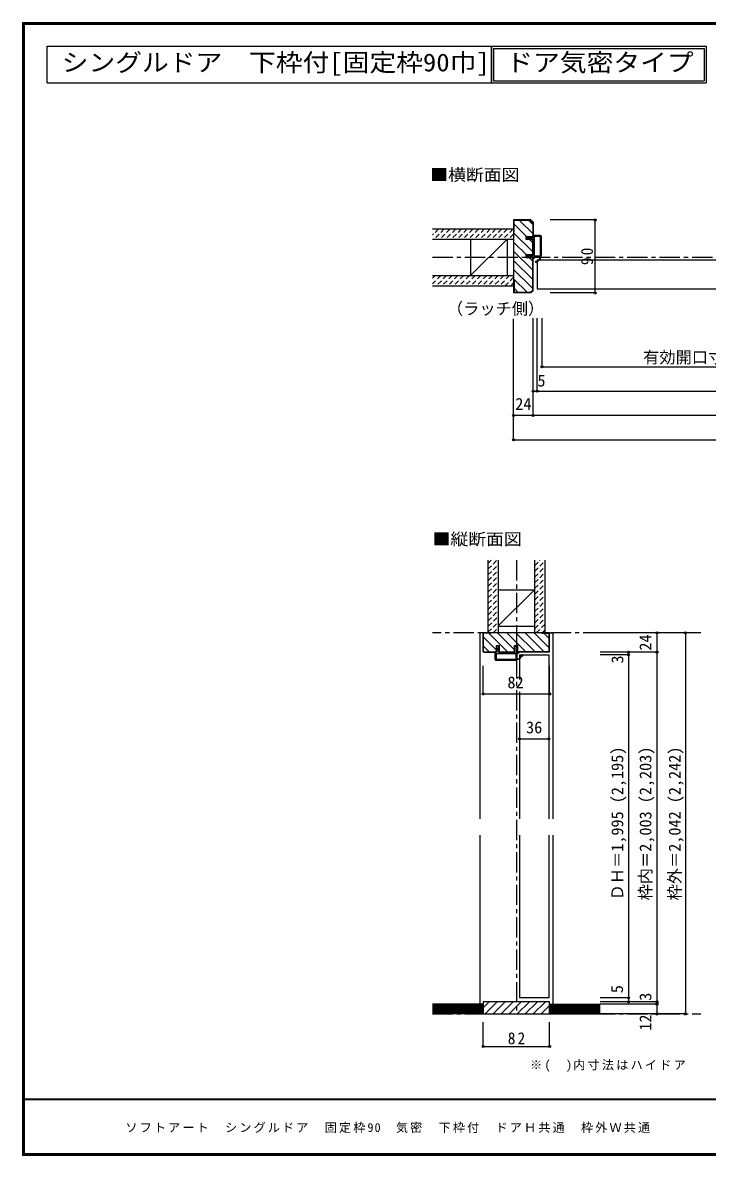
# Model space of a CAD drawing. Units: millimetres at full size, sheet at 1:5; details may follow other scales. Extents: x -973 to 977, y -718 to 696.
# Drawn here: x -973 to -129, y -701 to 696 of the extents above; entities that cross this region are included whole.
import ezdxf
from ezdxf.enums import TextEntityAlignment as Align

# ---------------------------------------------------------------- set-up
doc = ezdxf.new("R2010")
doc.units = ezdxf.units.MM
doc.header["$LTSCALE"] = 5
doc.header["$PDMODE"] = 32
doc.header["$PDSIZE"] = 2.5
doc.linetypes.add('CHAIN1', pattern=[8, 5, -1, 1, -1])
doc.linetypes.add('DASHED1', pattern=[1.8, 1.2, -0.6])
for name, color, linetype in [('0-0_補助線', 7, 'Continuous'), ('0-1_通り芯', 4, 'CHAIN1'), ('0-3_仕上げ', 2, 'Continuous'), ('0-4_枠', 3, 'Continuous'), ('0-6_扉', 6, 'Continuous'), ('0-A_文字', 3, 'Continuous'), ('0-B_寸法', 7, 'Continuous'), ('0-C_ハッチ', 4, 'DASHED1'), ('F-1_枠', 6, 'Continuous'), ('F-A_文字', 7, 'Continuous')]:
    doc.layers.add(name, color=color, linetype=linetype)
doc.styles.add('ＭＳ ゴシック', font='')
doc.styles.get('ＭＳ ゴシック').set_extended_font_data('MS Gothic')

# ---------------------------------------------------------------- blocks, each defined once
blk = doc.blocks.new('2')
at = {"layer": '0-0_補助線'}
for p, q in [((-9.846, -9.622), (-9.846, 15.078)), ((-8.846, 16.078), (0.354, 16.078)), ((-8.846, 15.878), (0.637, 15.878)), ((-8.446, 14.378), (-8.446, -8.922)), ((-8.146, 14.678), (-1.546, 14.678)), ((-1.246, 14.378), (-1.246, -8.922)), ((0.154, 11.653), (2.154, 11.653)), ((0.154, 11.653), (0.154, -8.497)), ((2.154, 10.953), (2.154, 11.653)), ((3.154, 11.653), (2.512, 10.83)), ((3.154, 11.653), (6.154, 11.653)), ((4.154, 13.753), (4.154, 13.053)), ((5.154, 13.053), (4.512, 13.876)), ((7.154, 13.053), (5.154, 13.053)), ((6.154, 10.953), (6.154, 11.653)), ((7.558, 12.258), (6.516, 10.835)), ((-1.48, -10.622), (-8.846, -10.622)), ((-1.546, -9.222), (-8.146, -9.222)), ((-1.189, -10.85), (-0.732, -12.694)), ((0.354, -12.922), (-0.441, -12.922)), ((0.154, -8.497), (2.154, -8.497)), ((4.154, -9.897), (0.154, -9.897)), ((0.154, -9.897), (0.154, -10.622)), ((0.154, -10.622), (0.645, -12.548)), ((2.154, -7.797), (2.154, -8.497)), ((3.154, -8.497), (2.512, -7.674)), ((3.154, -8.497), (6.154, -8.497)), ((4.154, -10.597), (4.154, -9.897)), ((5.154, -9.897), (4.512, -10.72)), ((7.154, -9.897), (5.154, -9.897)), ((6.154, -7.797), (6.154, -8.497)), ((7.558, -9.101), (6.516, -7.679))]:
    blk.add_line(p, q, dxfattribs=at)
for points in [[(-9.646, 15.078), (-9.646, -9.622), (-9.846, -9.622)], [(4.154, 13.053), (0.154, 13.053), (0.649, 15.723)]]:
    blk.add_lwpolyline(points, dxfattribs=at)
for centre, radius, start, end in [((-8.846, 15.078), 1, 90, 180), ((-8.846, 15.078), 0.8, 90, 180), ((-8.146, 14.378), 0.3, 90, 180), ((-1.546, 14.378), 0.3, 0, 90), ((0.354, 15.778), 0.3, 349.49875, 90), ((2.354, 10.953), 0.2, 180, 322.03043), ((4.354, 13.753), 0.2, 37.96957, 180), ((6.354, 10.953), 0.2, 180, 323.78053), ((7.154, 12.553), 0.5, 323.78053, 90), ((-8.846, -9.622), 1, 180, 270), ((-2.846, -10.72), 6, 179.06153, 259.29815), ((-8.146, -8.922), 0.3, 180, 270), ((-2.846, -10.72), 5.3, 178.93757, 259.29815), ((-1.546, -8.922), 0.3, 270, 0), ((-1.48, -10.922), 0.3, 13.9282, 90), ((-0.441, -12.622), 0.3, 193.9282, 270), ((0.354, -12.622), 0.3, 270, 14.29438), ((2.354, -7.797), 0.2, 37.96957, 180), ((4.354, -10.597), 0.2, 180, 322.03043), ((6.354, -7.797), 0.2, 36.21947, 180), ((7.154, -9.397), 0.5, 270, 36.21947), ((-3.896, -16.272), 0.35, 259.29815, 79.29815)]:
    blk.add_arc(centre, radius, start, end, dxfattribs=at)
blk.add_point((-3.896, -16.622), dxfattribs=at)

msp = doc.modelspace()

# ---------------------------------------------------------------- linework, layer by layer
at = {"layer": '0-1_通り芯'}
for p, q in [((-468, 406.5), (468, 406.5)), ((-364.643, 32.866), (-364.643, -526.5)), ((-137.286, -56.5), (-468, -56.5)), ((-468, -526.5), (-137.286, -526.5))]:
    msp.add_line(p, q, dxfattribs=at)
at = {"layer": '0-3_仕上げ'}
for p, q in [((-468, 441.5), (-368, 441.5)), ((-468, 429), (-368, 429)), ((-468, 384), (-368, 384)), ((-468, 371.5), (-368, 371.5)), ((-399.643, 32.866), (-399.643, -56.5)), ((-387.143, 32.866), (-387.143, -56.5)), ((-342.143, 32.866), (-342.143, -56.5)), ((-329.643, 32.866), (-329.643, -56.5)), ((-405.643, -514.5), (-468, -514.5)), ((-405.643, -526.5), (-405.643, -514.5)), ((-323.643, -526.5), (-323.643, -514.5)), ((-323.643, -514.5), (-261.286, -514.5)), ((-405.643, -526.5), (-468, -526.5)), ((-323.643, -526.5), (-261.286, -526.5))]:
    msp.add_line(p, q, dxfattribs=at)
at = {"layer": '0-3_仕上げ', "color": 7}
for p, q in [((-376, 429), (-421, 384)), ((-387.143, -47.928), (-342.143, -3.5)), ((-405.643, -516), (-468, -516)), ((-323.643, -516), (-261.286, -516)), ((-405.643, -517.5), (-468, -517.5)), ((-405.643, -519), (-468, -519)), ((-405.643, -520.5), (-468, -520.5)), ((-405.643, -522), (-468, -522)), ((-405.643, -523.5), (-468, -523.5)), ((-405.643, -525), (-468, -525)), ((-323.643, -517.5), (-261.286, -517.5)), ((-323.643, -519), (-261.286, -519)), ((-323.643, -520.5), (-261.286, -520.5)), ((-323.643, -522), (-261.286, -522)), ((-323.643, -523.5), (-261.286, -523.5)), ((-323.643, -525), (-261.286, -525))]:
    msp.add_line(p, q, dxfattribs=at)
at = {"layer": '0-3_仕上げ', "color": 3}
for p, q in [((-421, 429), (-421, 384)), ((-376, 429), (-376, 384)), ((-387.143, -3.5), (-342.143, -3.5)), ((-387.143, -48.5), (-342.143, -48.5))]:
    msp.add_line(p, q, dxfattribs=at)
at = {"layer": '0-4_枠'}
for p, q in [((-347.036, 452), (-367.5, 452)), ((-367.5, 437.5), (-367.5, 452)), ((-347.036, 452), (-344.5, 449.464)), ((-346.828, 452.5), (-344, 449.672)), ((-344.5, 449.464), (-344.5, 432)), ((-344, 449.672), (-344, 432)), ((-367.5, 437.5), (-368, 437.5)), ((-352.5, 428.3), (-352.5, 432)), ((-352.5, 432), (-344, 432)), ((-344, 428.3), (-352.5, 428.3)), ((-344.5, 409.7), (-344.5, 428.3)), ((-344, 409.7), (-344, 428.3)), ((-352.5, 406), (-352.5, 409.7)), ((-344, 409.7), (-352.5, 409.7)), ((-344, 406), (-352.5, 406)), ((-344.5, 365.536), (-344.5, 406)), ((-344, 365.328), (-344, 406)), ((-367.5, 377.5), (-368, 377.5)), ((-367.5, 377.5), (-367.5, 363)), ((-344.5, 365.536), (-347.036, 363)), ((-347.036, 363), (-367.5, 363)), ((-323.643, -56.5), (-405.643, -56.5)), ((-405.143, -79.586), (-405.143, -57)), ((-395.643, -57), (-405.143, -57)), ((-395.643, -57), (-395.643, -56.5)), ((-333.643, -57), (-333.643, -56.5)), ((-333.643, -57), (-324.143, -57)), ((-324.143, -79.586), (-324.143, -57)), ((-404.729, -80), (-405.143, -79.586)), ((-404.936, -80.5), (-389.143, -80.5)), ((-404.729, -80), (-389.143, -80)), ((-389.143, -72), (-385.443, -72)), ((-389.143, -80.5), (-389.143, -72)), ((-385.443, -80.5), (-385.443, -72)), ((-385.443, -80), (-366.843, -80)), ((-385.443, -80.5), (-366.843, -80.5)), ((-366.843, -80.5), (-366.843, -72)), ((-324.557, -80), (-363.143, -80)), ((-324.35, -80.5), (-363.143, -80.5)), ((-324.557, -80), (-324.143, -79.586))]:
    msp.add_line(p, q, dxfattribs=at)
at = {"layer": '0-4_枠', "color": 4}
for p, q in [((-405.643, -56.5), (-409.643, -56.5)), ((-409.643, -56.5), (-409.643, -286)), ((-323.643, -56.5), (-319.643, -56.5)), ((-319.643, -56.5), (-319.643, -286)), ((-409.643, -306), (-409.643, -514.5)), ((-319.643, -306), (-319.643, -514.5))]:
    msp.add_line(p, q, dxfattribs=at)
at = {"layer": '0-4_枠'}
for points in [[(-346.828, 452.5), (-368, 452.5), (-368, 362.5)], [(-344, 365.328), (-346.828, 362.5), (-368, 362.5)], [(-404.936, -80.5), (-405.643, -79.793), (-405.643, -56.5)], [(-324.35, -80.5), (-323.643, -79.793), (-323.643, -56.5)], [(-366.843, -72), (-363.143, -72), (-363.143, -80.5)]]:
    msp.add_lwpolyline(points, dxfattribs=at)
msp.add_lwpolyline([(-405.643, -526.5), (-323.643, -526.5), (-323.643, -511.5), (-405.643, -511.5)], close=True, dxfattribs=at)
at = {"layer": '0-6_扉'}
for p, q in [((-339, 403.5), (-339, 367.5)), ((-339, 403.5), (-8.5, 403.5)), ((-339, 367.5), (-8.5, 367.5)), ((-360.643, -83.5), (-324.643, -83.5)), ((-360.643, -83.5), (-360.643, -114.19)), ((-324.643, -83.5), (-324.643, -286)), ((-360.643, -129.422), (-360.643, -286)), ((-360.643, -306), (-360.643, -506.5)), ((-324.643, -306), (-324.643, -506.5)), ((-324.643, -506.5), (-360.643, -506.5))]:
    msp.add_line(p, q, dxfattribs=at)
at = {"layer": '0-A_文字'}
for p, q in [((-943.333, 621.667), (-943.333, 666.667)), ((-943.333, 666.667), (-395.173, 666.667)), ((-395.173, 621.667), (-395.173, 666.667)), ((-395.173, 666.667), (-395.173, 621.667)), ((-392.673, 664.167), (-133.068, 664.167)), ((-392.673, 664.167), (-392.673, 624.167)), ((-133.068, 664.167), (-133.068, 624.167)), ((-943.333, 621.667), (-395.173, 621.667)), ((-395.173, 621.667), (-130.568, 621.667)), ((-392.673, 624.167), (-133.068, 624.167))]:
    msp.add_line(p, q, dxfattribs=at)
for points in [[(-395.173, 666.667), (-395.173, 621.667), (-395.173, 666.667)], [(-395.173, 666.667), (-130.568, 666.667), (-130.568, 621.667)]]:
    msp.add_lwpolyline(points, dxfattribs=at)
at = {"layer": '0-B_寸法', "color": 4}
for p, q in [((-267.542, 452.5), (-322.768, 452.5)), ((-267.542, 362.5), (-267.542, 452.5)), ((-267.542, 362.5), (-322.768, 362.5)), ((-368, 181.5), (-368, 330.598)), ((-344, 211.5), (-344, 331.5)), ((-339, 241.5), (-339, 331.5)), ((-333, 271.5), (-333, 331.5)), ((-333, 271.5), (284.005, 271.5)), ((-344, 241.5), (344, 241.5)), ((368, 211.5), (-368, 211.5)), ((-368, 181.5), (368, 181.5)), ((-156.286, -56.5), (-261.286, -56.5)), ((-191.286, -56.5), (-191.286, -526.5)), ((-156.286, -56.5), (-156.286, -526.5)), ((-191.286, -80.5), (-261.286, -80.5)), ((-226.286, -83.5), (-261.286, -83.5)), ((-226.286, -80.5), (-226.286, -511.5)), ((-405.643, -131.922), (-405.643, -97.4)), ((-323.643, -131.922), (-323.643, -97.4)), ((-405.643, -131.922), (-323.643, -131.922)), ((-360.643, -187.382), (-324.643, -187.382)), ((-226.286, -506.5), (-261.286, -506.5)), ((-191.286, -511.5), (-261.286, -511.5)), ((-191.286, -514.5), (-261.286, -514.5)), ((-156.286, -526.5), (-261.286, -526.5)), ((-405.643, -566.5), (-405.643, -536.5)), ((-323.643, -566.5), (-323.643, -536.5)), ((-405.643, -566.5), (-323.643, -566.5))]:
    msp.add_line(p, q, dxfattribs=at)
at = {"layer": '0-B_寸法'}
for p in [(-267.542, 452.5), (-267.542, 362.5), (-333, 271.5), (-344, 241.5), (-339, 241.5), (-368, 211.5), (-344, 211.5), (-368, 181.5), (-191.286, -56.5), (-156.286, -56.5), (-226.286, -80.5), (-226.286, -83.5), (-191.286, -80.5), (-405.643, -131.922), (-323.643, -131.922), (-360.643, -187.382), (-324.643, -187.382), (-226.286, -506.5), (-226.286, -511.5), (-191.286, -511.5), (-191.286, -514.5), (-191.286, -526.5), (-156.286, -526.5), (-405.643, -566.5), (-323.643, -566.5)]:
    msp.add_point(p, dxfattribs=at)
at = {"layer": '0-C_ハッチ', "linetype": 'Continuous'}
for p, q in [((-367.5, 447.47), (-352.029, 432)), ((-360.716, 452), (-344.5, 435.784)), ((-349.402, 452), (-344.5, 447.098)), ((-368, 436.657), (-344.5, 413.157)), ((-368, 425.342), (-352.357, 409.7)), ((-348.329, 428.3), (-344.5, 424.47)), ((-368, 414.029), (-344.5, 390.529)), ((-348.657, 406), (-344.5, 401.843)), ((-368, 402.716), (-344.5, 379.216)), ((-368, 391.402), (-344.5, 367.902)), ((-368, 380.088), (-350.912, 363)), ((-367.5, 368.275), (-362.225, 363)), ((-405.143, -61.784), (-389.143, -77.784)), ((-398.613, -57), (-375.613, -80)), ((-387.8, -56.5), (-366.843, -77.457)), ((-376.485, -56.5), (-352.986, -80)), ((-365.172, -56.5), (-341.672, -80)), ((-353.858, -56.5), (-330.358, -80)), ((-342.545, -56.5), (-324.143, -74.902)), ((-330.731, -57), (-324.143, -63.588)), ((-405.143, -73.098), (-398.241, -80)), ((-405.643, -518.992), (-398.151, -511.5)), ((-403.251, -526.5), (-388.251, -511.5)), ((-393.352, -526.5), (-378.352, -511.5)), ((-383.452, -526.5), (-368.452, -511.5)), ((-373.553, -526.5), (-358.553, -511.5)), ((-363.653, -526.5), (-348.653, -511.5)), ((-353.754, -526.5), (-338.754, -511.5)), ((-343.854, -526.5), (-328.854, -511.5)), ((-333.955, -526.5), (-323.643, -516.188)), ((-324.055, -526.5), (-323.643, -526.088))]:
    msp.add_line(p, q, dxfattribs=at)
at = {"layer": '0-C_ハッチ'}
for p, q in [((-460.531, 441.5), (-468, 434.031)), ((-467.602, 441.5), (-468, 441.102)), ((-453.46, 441.5), (-465.96, 429)), ((-446.389, 441.5), (-458.889, 429)), ((-439.318, 441.5), (-451.818, 429)), ((-432.247, 441.5), (-444.747, 429)), ((-425.176, 441.5), (-437.676, 429)), ((-418.105, 441.5), (-430.605, 429)), ((-411.034, 441.5), (-423.534, 429)), ((-403.963, 441.5), (-416.463, 429)), ((-396.892, 441.5), (-409.392, 429)), ((-389.821, 441.5), (-402.321, 429)), ((-382.749, 441.5), (-395.249, 429)), ((-375.678, 441.5), (-388.178, 429)), ((-368.607, 441.5), (-381.107, 429)), ((-368, 435.036), (-374.036, 429)), ((-457.823, 384), (-468, 373.823)), ((-464.894, 384), (-468, 380.894)), ((-450.752, 384), (-463.252, 371.5)), ((-443.681, 384), (-456.181, 371.5)), ((-436.61, 384), (-449.11, 371.5)), ((-429.539, 384), (-442.039, 371.5)), ((-422.468, 384), (-434.968, 371.5)), ((-415.397, 384), (-427.897, 371.5)), ((-408.326, 384), (-420.826, 371.5)), ((-401.255, 384), (-413.755, 371.5)), ((-394.183, 384), (-406.683, 371.5)), ((-387.112, 384), (-399.612, 371.5)), ((-380.041, 384), (-392.541, 371.5)), ((-372.97, 384), (-385.47, 371.5)), ((-368, 381.899), (-378.399, 371.5)), ((-368, 374.828), (-371.328, 371.5)), ((-399.643, 28.96), (-395.737, 32.866)), ((-399.643, 21.889), (-388.666, 32.866)), ((-342.143, 26.252), (-335.529, 32.866)), ((-342.143, 19.181), (-329.643, 31.681)), ((-399.643, 14.818), (-387.143, 27.318)), ((-399.643, 7.747), (-387.143, 20.247)), ((-342.143, 12.11), (-329.643, 24.61)), ((-342.143, 5.039), (-329.643, 17.539)), ((-399.643, 0.676), (-387.143, 13.176)), ((-399.643, -6.395), (-387.143, 6.105)), ((-342.143, -2.032), (-329.643, 10.468)), ((-342.143, -9.103), (-329.643, 3.397)), ((-399.643, -13.466), (-387.143, -0.966)), ((-399.643, -20.537), (-387.143, -8.037)), ((-342.143, -16.174), (-329.643, -3.674)), ((-342.143, -23.246), (-329.643, -10.746)), ((-399.643, -27.608), (-387.143, -15.108)), ((-399.643, -34.68), (-387.143, -22.18)), ((-342.143, -30.317), (-329.643, -17.817)), ((-342.143, -37.388), (-329.643, -24.888)), ((-399.643, -41.751), (-387.143, -29.251)), ((-399.321, -48.5), (-387.143, -36.322)), ((-342.143, -44.459), (-329.643, -31.959)), ((-342.143, -51.53), (-329.643, -39.03)), ((-399.643, -55.893), (-387.143, -43.393)), ((-393.179, -56.5), (-387.143, -50.464)), ((-340.042, -56.5), (-329.643, -46.101)), ((-332.971, -56.5), (-329.643, -53.172))]:
    msp.add_line(p, q, dxfattribs=at)
at = {"layer": 'F-1_枠'}
for p, q in [((-973.347, 695.833), (-973.347, -700.833)), ((-973.347, 695.833), (976.653, 695.833)), ((-973.347, 695), (976.653, 695)), ((-973.347, 694.167), (976.653, 694.167)), ((-972.514, 695.833), (-972.514, -700.833)), ((-971.68, 695.833), (-971.68, -700.833)), ((976.653, -631.667), (-973.347, -631.667)), ((976.653, -632.5), (-973.347, -632.5)), ((976.653, -699.167), (-973.347, -699.167)), ((976.653, -700), (-973.347, -700)), ((976.653, -700.833), (-973.347, -700.833))]:
    msp.add_line(p, q, dxfattribs=at)

# ---------------------------------------------------------------- block references
at = {"layer": '0-0_補助線', "xscale": -1}
msp.add_blockref('2', (-343.846, 417.422), dxfattribs=at)
at = {"layer": '0-0_補助線', "rotation": 90}
msp.add_blockref('2', (-374.565, -80.654), dxfattribs=at)

# ---------------------------------------------------------------- texts
at = {"layer": '0-A_文字', "style": 'ＭＳ ゴシック', "width": 1.1}
for s, p in [('シングルドア\u3000下枠付[固定枠90巾]', (-925.208, 629.167)), ('ドア気密タイプ', (-377.048, 629.167))]:
    msp.add_text(s, height=21.99, dxfattribs=at).set_placement(p, align=Align.BOTTOM_LEFT)
at = {"layer": '0-A_文字', "color": 7, "style": 'ＭＳ ゴシック', "width": 1.1}
for s, p in [('■横断面図', (-470.862, 496.5)), ('■縦断面図', (-468, 47.256))]:
    msp.add_text(s, height=14.66, dxfattribs=at).set_placement(p, align=Align.BOTTOM_LEFT)
at = {"layer": '0-A_文字', "color": 7, "style": 'ＭＳ ゴシック'}
msp.add_text('（ラッチ側）', height=14.66, dxfattribs=at).set_placement((-450.25, 331.5), align=Align.BOTTOM_LEFT)
at = {"layer": '0-A_文字', "color": 7, "insert": (-347.713, -597.695), "char_height": 11, "attachment_point": 7, "style": 'ＭＳ ゴシック'}
msp.add_mtext('\\T1.18;※(\u3000)内寸法はハイドア', dxfattribs=at)
at = {"layer": '0-B_寸法', "style": 'ＭＳ ゴシック'}
for s, p in [('有効開口寸法＝730（660）<640>［617］', (-208.347, 271.5)), ('5', (-338.703, 242.739)), ('24', (-366, 214)), ('82', (-375.643, -129.422)), ('36', (-352.643, -184.882))]:
    msp.add_text(s, height=14.66, dxfattribs=at).set_placement(p, align=Align.BOTTOM_LEFT)
for s, p in [('24', (-193.786, -78.5)), ('3', (-228.449, -94.385)), ('ＤＨ＝1,995 (2,195)', (-228.466, -386.5)), ('枠内＝2,003 (2,203)', (-193.786, -386.5)), ('枠外＝2,042 (2,242)', (-157.771, -386.5)), ('5', (-228.786, -500.875)), ('3', (-193.786, -510.25)), ('12', (-193.786, -547.125))]:
    msp.add_text(s, height=14.66, rotation=90, dxfattribs=at).set_placement(p, align=Align.BOTTOM_LEFT)
at = {"layer": '0-B_寸法', "insert": (-270.042, 396.875), "char_height": 14.66, "attachment_point": 7, "rotation": 90, "style": 'ＭＳ ゴシック'}
msp.add_mtext('\\T1.27;\\W0.95;90', dxfattribs=at)
at = {"layer": '0-B_寸法', "insert": (-375.268, -564), "char_height": 14.66, "attachment_point": 7, "style": 'ＭＳ ゴシック'}
msp.add_mtext('\\T1.27;\\W0.95;82', dxfattribs=at)
at = {"layer": 'F-A_文字', "insert": (-846.68, -673.333), "char_height": 11, "attachment_point": 7, "style": 'ＭＳ ゴシック'}
msp.add_mtext('\\T1.17;ソフトアート\u3000シングルドア\u3000固定枠90\u3000気密\u3000下枠付\u3000ドアＨ共通\u3000枠外Ｗ共通', dxfattribs=at)

doc.saveas('drawing.dxf')
